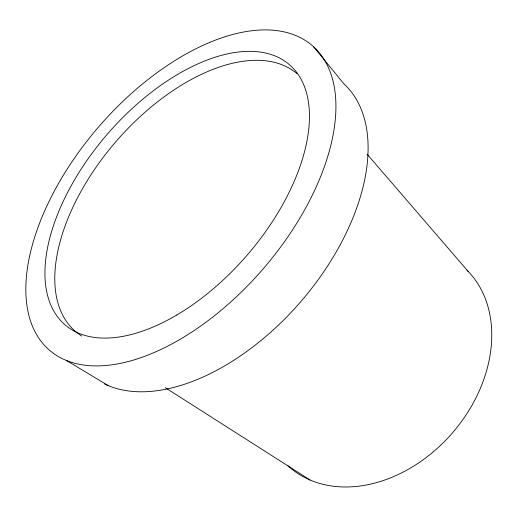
<?xml version="1.0" encoding="UTF-8"?>
<svg xmlns="http://www.w3.org/2000/svg" width="517" height="517" viewBox="0 0 517 517"><rect width="100%" height="100%" fill="white"/><g stroke="black" fill="none" stroke-linecap="round" stroke-linejoin="round"><path stroke-width="0.78" d="M66.531 360.517L108.292 385.643M165.272 387.672L310.077 479.996M367.057 154.124L468.137 271.386M313.483 46.672A201.158 108.654 -49.2 0 1 184.42 336.741A201.158 108.654 -49.2 0 1 44.856 210.445A201.158 108.654 -49.2 0 1 313.483 46.672L344.044 83.974A192.944 111.775 -49.2 0 1 309.153 291.582A192.944 111.775 -49.2 0 1 104.563 383.969M81.699 336.024A169.977 93.189 -49.2 0 1 110.864 147.629A169.977 93.189 -49.2 0 1 297.217 73.802M467.013 270.242A132.63 100.699 -49.2 0 1 448.963 436.794A132.63 100.699 -49.2 0 1 287.523 465.41M176.775 315.008A171.773 92.433 -49.2 0 0 292.06 67.12A171.773 92.433 -49.2 0 0 62.848 202.153A171.773 92.433 -49.2 0 0 176.775 315.008"/></g></svg>
